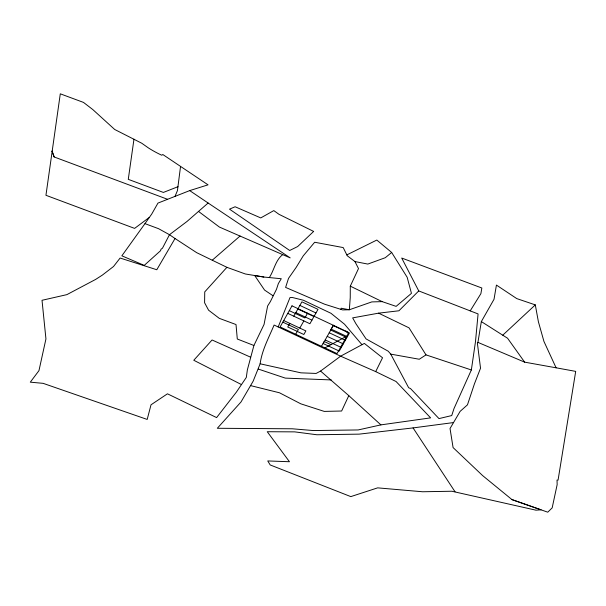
<?xml version="1.0" encoding="UTF-8"?>
<svg xmlns="http://www.w3.org/2000/svg" width="606" height="606" viewBox="0 0 606 606"><rect width="100%" height="100%" fill="white"/><g stroke="black" fill="none" stroke-linecap="round" stroke-linejoin="round"><path stroke-width="0.91" d="M350.298 286.153L350.245 297.614L349.351 309.757L342.632 309.924L324.551 304.182L285.608 287.411L288.517 278.381L296.167 267.397L303.227 255.876L314.665 242.249L343.208 247.574L347.276 255.785L354.949 261.565L367.819 264.072L385.287 257.709L391.665 252.475L407.171 277.29L411.444 293.349L396.119 306.371L382.197 301.636L350.298 286.153L358.502 268.572L354.949 261.565M180.55 166.415L177.444 190.602L175.005 196.382M340.989 309.401L341.14 308.227L349.351 309.757L371.804 301.909L382.197 301.636M133.971 139.175L128.275 179.338L163.378 192.435L178.005 186.686M418.746 290.925L398.93 310.78L378.599 313.158L352.647 317.877L355.896 323.695L366.062 338.905L388.249 351.222L390.749 354.124L408.641 387.704L410.527 388.575L438.979 418.602L451.735 415.565L454.008 408.542L471.354 369.963L475.483 341.67L478.081 313.931L418.746 290.925L401.702 258.035L481.846 288.009L480.891 293.645L470.218 310.878M477.929 342.382L481.338 321.589L494.026 299.273L496.428 285.078L516.759 298.599L535.303 304.886L538.393 321.725L543.946 341.443L556.096 367.804L575.7 371.38L558.065 480.119L557.035 480.066L557.149 484.641L552.172 507.873L547.756 512.184L511.979 499.609L482.634 475.596L453.083 447.576L450.031 428.51L460.136 411.36L467.468 404.831L474.445 383.833L480.528 368.206L477.377 343.11L477.929 342.382L524.637 362.146L556.096 367.804M260.133 363.797C262.012 349.988 268.769 337.8 274.094 325.043L340.625 356.176L375.69 371.622L396.074 381.522L430.624 417.875L380.894 424.882L358.138 429.949L313.234 430.548L292.312 428.79L217.319 428.275L241.006 401.975L253.164 381.151L260.133 363.797L300.894 372.834L316.135 373.44L320.559 371.069L340.625 356.176L364.357 343.42L382.537 357.782L375.69 371.622M273.011 295.743L264.58 290.085L254.709 275.533L263.837 277.04L281.275 278.73L278.366 283.547L276.51 289.236L270.337 301.659L267.617 306.007L264.049 324.475L253.906 345.488L247.369 369.842L246.316 377.417L236.348 392.165L216.607 417.595L167.453 393.809L151.023 404.793L147.19 419.435L43.124 383.34L30.3 382.166L38.966 370.637L45.942 338.928L42.019 300.296L66.887 294.63L95.65 279.411L102.361 275.094L113.534 266.488L120.117 258.035L156.787 269.746L175.028 238.514L169.475 234.704L158.552 228.682L144.963 223.644L121.859 255.815L144.236 265.39L160.56 250.702L160.991 249.255L162.461 248.21L169.475 234.704L187.034 221.448L208.131 203.018L290.183 257.883L219.41 227.068L198.745 211.585M278.192 326.96L290.009 297.546L292.592 297.546L303.386 300.243L330.952 313.279L344.503 324.195L361.987 344.693M320.559 371.069L348.798 395.627L341.625 411.019L324.255 411.406L300.758 403.808L279.517 392.794L250.475 385.583M269.322 277.571C274.139 270.276 275.427 260.118 282.722 254.626M289.774 323.384L287.752 326.975L303.848 334.504L305.871 330.914L283.722 320.551M293.819 316.203L301.909 301.841L318.006 309.371L309.916 323.733L287.767 313.37M295.698 334.247L298.41 329.437L282.82 322.142M307.598 313.143L304.886 317.945L289.297 310.651M299.818 328.081L303.864 320.9M321.453 346.299L324.165 341.489L330.959 344.67M333.353 325.195L330.641 329.997L345.397 336.906M144.963 223.644L151.727 214.047L157.961 203.093L189.701 190.602L208.047 184.838L162.809 154.515L161.787 155.227L160.704 154.735A53.192 24.558 23.9 0 1 148.379 147.902L141.766 143.243L114.685 129.472L92.763 109.534L83.492 102.406L60.289 93.816L45.942 195.291L134.608 228.394L149.394 217.365M263.837 277.04L245.332 273.98L226.909 267.322L204.737 291.903L204.593 302.758L208.593 310.204L219.289 318.347L236.022 324.543L237.294 339.012L253.906 345.488M481.338 321.589L502.745 335.186L535.303 304.886M212.251 260.216L240.074 236.014M471.354 369.963L425.995 354.874L419.276 359.252L390.749 354.124M324.907 347.92L346.905 336.095M346.837 254.891L376.811 240.059L391.665 252.475M511.979 499.609L541.067 509.82L535.977 510.184L451.856 491.239L422.571 491.761L377.659 487.86L350.806 496.609L270.193 464.946L267.754 460.939L289.463 461.734L267.254 431.722L294.667 431.866L316.893 434.76L359.146 434.138L413.065 427.912L453.538 422.564M331.247 379.932L285.312 378.114L258.292 369.069M54.154 156.962L52.048 151.129L54.154 156.962L167.582 199.306M250.611 357.192L212.062 339.989L193.776 360.267L241.37 384.53M299.887 305.432L315.984 312.961M297.864 309.022L313.961 316.552M295.842 312.613L311.938 320.142M331.255 329.187L347.352 336.716M329.232 332.777L345.329 340.307M327.21 336.368L343.307 343.897M325.187 339.958L341.284 347.488M378.599 313.158L409.02 327.846L425.995 354.874M226.909 267.322L196.692 252.672L175.028 238.514M502.745 335.186L507.555 338.216L524.637 362.146M189.701 190.602L208.131 203.018M348.798 395.627L380.894 424.882M345.958 331.096L348.367 333.505M455.038 491.777L413.065 427.912M292.009 305.848L280.108 326.952L337.042 353.593L348.882 332.596L292.009 305.848M333.277 325.596L323.165 343.549L339.262 351.079L349.374 333.126L333.277 325.596M313.643 231.424L297.667 246.544L289.698 250.483L229.5 209.146L235.12 206.76L260.754 217.918L273.806 210.6L278.957 214.297L313.643 231.424"/></g></svg>
